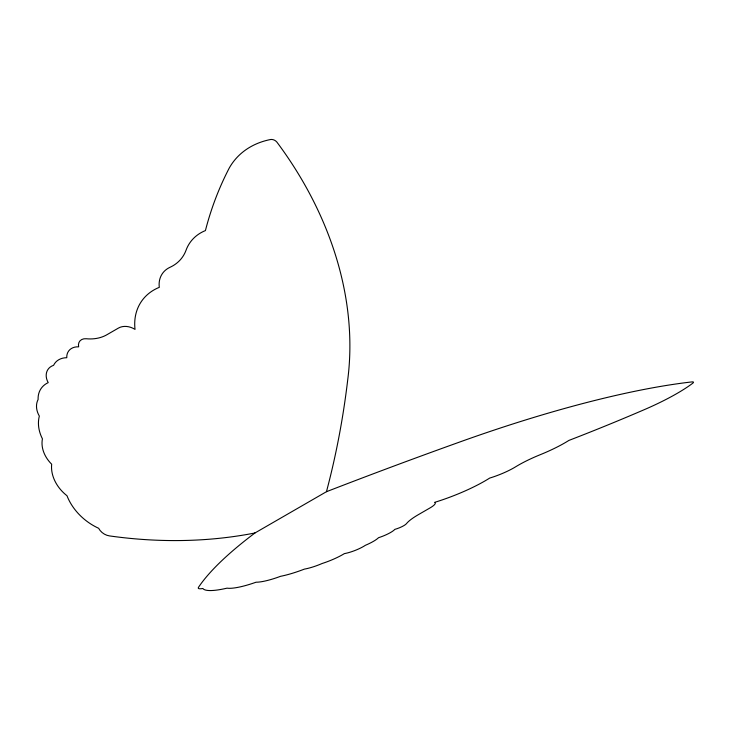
<?xml version="1.0" encoding="UTF-8"?>
<svg xmlns="http://www.w3.org/2000/svg" width="730" height="730" viewBox="0 0 730 730"><rect width="100%" height="100%" fill="white"/><g stroke="black" fill="none" stroke-linecap="round" stroke-linejoin="round"><path stroke-width="1.09" d="M254.952 532.982L326.456 491.701A1167.142 246.64 -21.2 0 1 457.5 442.818A360.729 76.23 -21.2 0 1 692.268 381.872A6.032 1.277 -21.2 0 1 692.633 383.314A87.308 18.451 -21.2 0 1 646.087 408.891A454.571 96.059 -21.2 0 1 568.88 440.427A52.104 11.014 -21.2 0 1 540.227 454.699A46.884 9.91 -21.2 0 0 515.635 466.808A28.57 6.041 -21.2 0 1 489.666 478.086A59.449 12.565 -21.2 0 1 434.624 502.359A16.389 3.467 -21.2 0 1 429.997 507.943L419.002 514.294A41.163 8.696 -21.2 0 0 406.482 523.647A9.435 1.989 -21.2 0 1 394.82 529.378A15.093 3.185 -21.2 0 1 378.541 537.7A19.838 4.188 -21.2 0 1 365.347 545.319A15.96 3.376 -21.2 0 1 344.377 553.623A26.444 5.585 -21.2 0 1 322.167 563.487A21.425 4.526 -21.2 0 1 304.383 569.117A38.635 8.167 -21.2 0 1 280.53 576.317A30.03 6.342 -21.2 0 1 256.057 582.212A35.98 7.601 -21.2 0 1 227.066 588.152A51.073 10.795 -21.2 0 1 202.894 588.48A12.145 2.564 -21.2 0 1 198.496 587.303A461.98 97.628 -21.2 0 1 254.952 532.982A461.98 364.352 35.1 0 1 109.454 535.902A12.145 9.581 35.1 0 1 98.641 528.283A51.073 40.287 35.1 0 1 66.978 495.725A35.98 28.379 35.1 0 1 51.675 464.216A30.03 23.679 35.1 0 1 42.431 438.849A38.635 30.468 35.1 0 1 39.338 416.091A21.425 16.899 35.1 0 1 38.106 399.483A26.444 20.86 35.1 0 1 48.207 382.63A15.96 12.593 35.1 0 1 53.582 365.329A19.838 15.64 35.1 0 1 66.786 357.709A15.093 11.899 35.1 0 1 78.648 346.841A9.435 7.437 35.1 0 1 86.231 338.747A41.163 32.467 35.1 0 0 107.447 334.422L118.452 328.071A16.389 12.921 35.1 0 1 135.032 329.394A59.449 46.884 35.1 0 1 159.295 287.346A28.57 22.53 35.1 0 1 170.035 267.28A46.884 36.974 35.1 0 0 186.05 250.217A52.104 41.09 35.1 0 1 205.422 230.58A454.571 358.512 35.1 0 1 229.174 168.192A87.308 68.857 35.1 0 1 270.41 139.549A6.032 4.754 35.1 0 1 276.825 142.021A360.729 284.499 35.1 0 1 347.763 379.463A1167.142 920.493 35.1 0 1 326.456 491.701"/></g></svg>
